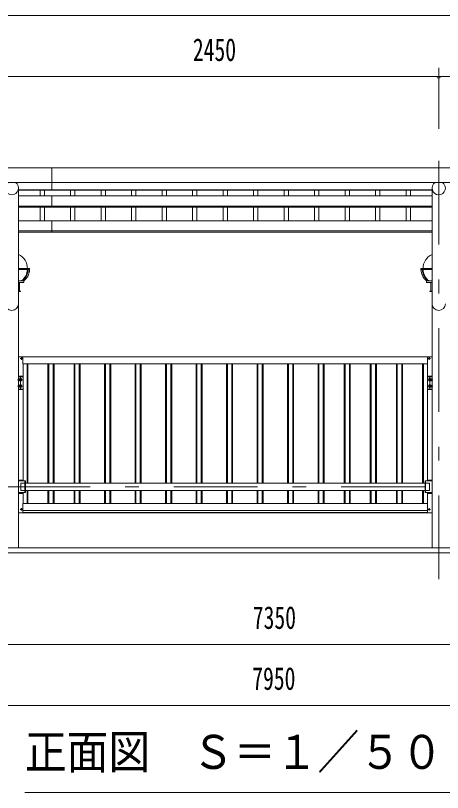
# Model space of a CAD drawing. Units: millimetres, scale not verified, with parts at other scales. Extents: x -23102 to 23102, y -10142 to 10142.
# Drawn here: x -989 to 1461, y 462 to 4922 of the extents above; entities that cross this region are included whole.
import ezdxf
from ezdxf.enums import TextEntityAlignment as Align

# ---------------------------------------------------------------- set-up
doc = ezdxf.new("R2010")
doc.units = ezdxf.units.MM
doc.header["$LTSCALE"] = 40
doc.linetypes.add('USER3', pattern=[24, 12, -5, 2, -5])
for name, color, linetype, lineweight in [('0-0_0', 7, 'Continuous', 18), ('0-2_1-0BOLD', 7, 'Continuous', 18), ('0-3_1-2CENTER', 3, 'USER3', 18), ('0-4_1-4THIN', 4, 'Continuous', 18), ('0-5_1-5DIM', 3, 'Continuous', 18)]:
    doc.layers.add(name, color=color, linetype=linetype, lineweight=lineweight)
doc.styles.add('ＭＳ ゴシック', font='')
doc.styles.get('ＭＳ ゴシック').set_extended_font_data('MS Gothic')

msp = doc.modelspace()

# ---------------------------------------------------------------- linework, layer by layer
at = {"layer": '0-0_0'}
for p, q in [((-907.95, 3469.47), (-972.3, 3469.47)), ((-907.95, 3463.47), (-972.3, 3463.47)), ((-907.95, 3463.47), (-907.95, 3469.47)), ((1401.4, 3469.47), (1337.05, 3469.47)), ((1337.05, 3463.47), (1337.05, 3469.47)), ((1401.4, 3463.47), (1337.05, 3463.47)), ((-972.3, 3399.47), (-940.45, 3399.47)), ((-940.45, 3389.47), (-940.45, 3399.47)), ((-972.3, 3389.47), (-940.45, 3389.47)), ((-965.45, 3339.47), (-965.45, 3389.47)), ((1369.55, 3389.47), (1401.4, 3389.47)), ((1394.55, 3339.47), (1394.55, 3389.47)), ((-972.3, 3339.47), (-965.45, 3339.47)), ((1394.55, 3339.47), (1401.4, 3339.47))]:
    msp.add_line(p, q, dxfattribs=at)
msp.add_lwpolyline([(1369.55, 3389.47), (1369.55, 3399.47), (1401.4, 3399.47)], dxfattribs=at)
for centre, start, end in [((-1010.45, 3469.47), 0, 64.91913), ((1439.55, 3469.47), 115.07964, 180), ((-1010.45, 3469.47), 308.94244, 356.17745), ((1439.55, 3469.47), 183.82255, 231.05756)]:
    msp.add_arc(centre, 90, start, end, dxfattribs=at)
for centre, major_axis, start_param, end_param in [((-1018.45, 3469.47), (-102.47, 6.5), 2.3796996, 3.146893), ((-1010.45, 3469.47), (-102.47, 6.5), 2.3796996, 3.146893), ((1439.55, 3469.47), (102.47, 6.5), 3.1362923, 3.9034857), ((1447.55, 3469.47), (102.47, 6.5), 3.1362923, 3.9034857)]:
    msp.add_ellipse(centre, major_axis=major_axis, ratio=0.92312, start_param=start_param, end_param=end_param, dxfattribs=at)
at = {"layer": '0-2_1-0BOLD'}
for p, q in [((-3343.45, 4047.36), (4472.55, 4047.36)), ((-780.45, 3918.97), (-780.45, 4047.36)), ((4472.55, 3963.71), (-3343.45, 3963.71)), ((-972.3, 1867.17), (-972.3, 3931.74)), ((1401.4, 3931.74), (1401.4, 1867.17)), ((-972.3, 3922.52), (1401.4, 3922.52)), ((1401.4, 3918.97), (-972.3, 3918.97)), ((-972.3, 3886.76), (1401.4, 3886.76)), ((-780.45, 3822.03), (-780.45, 3886.76)), ((1401.4, 3827.93), (-972.3, 3827.93)), ((-972.3, 3822.03), (1401.4, 3822.03)), ((1401.4, 3744.31), (-972.3, 3744.31)), ((-780.45, 3678.33), (-780.45, 3744.31)), ((-972.3, 3686.67), (1401.4, 3686.67)), ((1401.4, 3678.33), (-972.3, 3678.33)), ((-960.45, 3337.17), (-972.3, 3337.17)), ((-972.3, 2963.17), (1401.41, 2963.17)), ((-956.12, 2953.38), (-956.71, 2953.99)), ((-956.12, 2952.96), (-956.71, 2952.35)), ((-955.66, 2953.84), (-956.27, 2954.43)), ((-955.66, 2952.51), (-956.27, 2951.92)), ((-955.25, 2953.84), (-954.64, 2954.43)), ((-955.25, 2952.51), (-954.64, 2951.92)), ((-954.79, 2953.38), (-954.2, 2953.99)), ((-954.79, 2952.96), (-954.2, 2952.35)), ((-947.05, 2923.17), (-947.05, 2963.17)), ((1376.16, 2923.17), (1376.16, 2963.17)), ((1383.9, 2953.38), (1383.31, 2953.99)), ((1383.9, 2952.96), (1383.31, 2952.35)), ((1384.35, 2953.84), (1383.74, 2954.43)), ((1384.35, 2952.51), (1383.74, 2951.92)), ((1384.77, 2953.84), (1385.38, 2954.43)), ((1384.77, 2952.51), (1385.38, 2951.92)), ((1385.23, 2953.38), (1385.82, 2953.99)), ((1385.23, 2952.96), (1385.82, 2952.35)), ((-947.05, 2923.17), (1376.16, 2923.17)), ((-945.45, 2923.17), (-945.45, 2250.17)), ((1374.56, 2923.17), (1374.56, 2250.17)), ((-972.3, 2851.17), (-945.45, 2851.17)), ((-972.3, 2848.87), (-945.45, 2848.87)), ((-960.45, 2838.68), (-966.95, 2834.92)), ((-966.95, 2834.92), (-966.95, 2827.42)), ((-953.95, 2834.92), (-960.45, 2838.68)), ((1401.41, 2851.17), (1374.56, 2851.17)), ((1401.41, 2848.87), (1374.56, 2848.87)), ((1383.06, 2834.92), (1389.56, 2838.68)), ((1389.56, 2838.68), (1396.06, 2834.92)), ((1396.06, 2834.92), (1396.06, 2827.42)), ((-972.3, 2777.47), (-945.45, 2777.47)), ((-972.3, 2775.17), (-945.45, 2775.17)), ((-960.45, 2802.68), (-966.95, 2798.92)), ((-966.95, 2798.92), (-966.95, 2791.42)), ((-953.95, 2798.92), (-960.45, 2802.68)), ((1401.41, 2777.47), (1374.56, 2777.47)), ((1401.41, 2775.17), (1374.56, 2775.17)), ((1383.06, 2798.92), (1389.56, 2802.68)), ((1389.56, 2802.68), (1396.06, 2798.92)), ((1396.06, 2798.92), (1396.06, 2791.42)), ((-972.3, 2255.17), (-945.45, 2255.17)), ((-972.3, 2252.87), (-945.45, 2252.87)), ((-957.94, 2195.82), (-957.94, 2238.52)), ((-957.94, 2238.52), (-935.49, 2238.52)), ((-935.49, 2184.17), (-935.49, 2250.17)), ((1361.4, 2238.52), (-932.29, 2238.52)), ((1364.6, 2184.17), (1364.6, 2250.17)), ((1387.05, 2238.52), (1364.6, 2238.52)), ((1401.4, 2255.17), (1374.55, 2255.17)), ((1401.4, 2252.87), (1374.55, 2252.87)), ((1387.05, 2195.82), (1387.05, 2238.52)), ((-935.49, 2195.82), (-957.94, 2195.82)), ((-932.29, 2195.82), (1361.4, 2195.82)), ((1364.6, 2195.82), (1387.05, 2195.82)), ((-972.3, 2181.47), (-945.45, 2181.47)), ((-972.3, 2179.17), (-945.45, 2179.17)), ((-945.45, 2184.17), (-945.45, 2120.57)), ((1401.4, 2181.47), (1374.55, 2181.47)), ((1401.4, 2179.17), (1374.55, 2179.17)), ((1374.56, 2184.17), (1374.56, 2120.57)), ((1376.16, 2120.57), (-947.05, 2120.57)), ((-947.05, 2120.57), (-947.05, 2067.17)), ((1376.16, 2120.57), (1376.16, 2067.17)), ((-972.3, 2067.17), (1401.41, 2067.17)), ((-956.12, 2087.38), (-956.71, 2087.99)), ((-956.12, 2086.96), (-956.71, 2086.35)), ((-955.66, 2087.84), (-956.27, 2088.43)), ((-955.66, 2086.51), (-956.27, 2085.92)), ((-955.25, 2087.84), (-954.64, 2088.43)), ((-955.25, 2086.51), (-954.64, 2085.92)), ((-954.79, 2087.38), (-954.2, 2087.99)), ((-954.79, 2086.96), (-954.2, 2086.35)), ((-947.05, 2080.57), (1376.16, 2080.57)), ((-947.05, 2068.77), (1376.16, 2068.77)), ((1383.9, 2087.38), (1383.31, 2087.99)), ((1383.9, 2086.96), (1383.31, 2086.35)), ((1384.35, 2087.84), (1383.74, 2088.43)), ((1384.35, 2086.51), (1383.74, 2085.92)), ((1384.77, 2087.84), (1385.38, 2088.43)), ((1384.77, 2086.51), (1385.38, 2085.92)), ((1385.23, 2087.38), (1385.82, 2087.99)), ((1385.23, 2086.96), (1385.82, 2086.35)), ((-3560.44, 1837.17), (4689.55, 1837.17)), ((4539.55, 1867.17), (-3410.45, 1867.17))]:
    msp.add_line(p, q, dxfattribs=at)
for points in [[(-972.3, 3339.47), (-960.45, 3339.47), (-960.45, 3337.17)], [(1401.4, 3337.17), (1389.55, 3337.17), (1389.55, 3339.47), (1401.4, 3339.47)], [(-953.95, 2834.92), (-953.95, 2827.42), (-960.45, 2823.67), (-966.95, 2827.42)], [(1383.06, 2834.92), (1383.06, 2827.42), (1389.56, 2823.67), (1396.06, 2827.42)], [(-953.95, 2798.92), (-953.95, 2791.42), (-960.45, 2787.67), (-966.95, 2791.42)], [(1383.06, 2798.92), (1383.06, 2791.42), (1389.56, 2787.67), (1396.06, 2791.42)], [(-972.29, 2250.17), (-932.29, 2250.17), (-932.29, 2184.17), (-972.29, 2184.17)], [(1401.4, 2250.17), (1361.4, 2250.17), (1361.4, 2184.17), (1401.4, 2184.17)]]:
    msp.add_lwpolyline(points, dxfattribs=at)
for centre, radius in [((-955.45, 2953.17), 3.54), ((1384.56, 2953.17), 3.54), ((-960.45, 2831.17), 8.5), ((-960.45, 2831.17), 6.3), ((1389.56, 2831.17), 8.5), ((1389.56, 2831.17), 6.3), ((-960.45, 2795.17), 8.5), ((-960.45, 2795.17), 6.3), ((1389.56, 2795.17), 8.5), ((1389.56, 2795.17), 6.3), ((-955.45, 2087.17), 3.54), ((1384.56, 2087.17), 3.54)]:
    msp.add_circle(centre, radius, dxfattribs=at)
for centre, radius, start, end in [((-1010.45, 3931.74), 38.15, 123.05154, 56.94846), ((1439.55, 3931.74), 38.15, 123.05154, 56.94846), ((-1010.45, 3267.17), 38.15, 180, 0), ((1439.55, 3267.17), 38.15, 180, 0), ((-955.45, 2953.17), 1.5, 123.11206, 146.88794), ((-955.45, 2953.17), 1.5, 213.11206, 236.88794), ((-956.34, 2953.17), 0.3, 315.99959, 44.00041), ((-955.45, 2954.05), 0.3, 225.99959, 314.00041), ((-955.45, 2952.29), 0.3, 45.99959, 134.00041), ((-954.57, 2953.17), 0.3, 135.99959, 224.00041), ((-955.45, 2953.17), 1.5, 33.11206, 56.88794), ((-955.45, 2953.17), 1.5, 303.11206, 326.88794), ((1384.56, 2953.17), 1.5, 123.11206, 146.88794), ((1384.56, 2953.17), 1.5, 213.11206, 236.88794), ((1383.68, 2953.17), 0.3, 315.99959, 44.00041), ((1384.56, 2954.05), 0.3, 225.99959, 314.00041), ((1384.56, 2952.29), 0.3, 45.99959, 134.00041), ((1385.45, 2953.17), 0.3, 135.99959, 224.00041), ((1384.56, 2953.17), 1.5, 33.11206, 56.88794), ((1384.56, 2953.17), 1.5, 303.11206, 326.88794), ((-955.45, 2087.17), 1.5, 123.11206, 146.88794), ((-955.45, 2087.17), 1.5, 213.11206, 236.88794), ((-956.34, 2087.17), 0.3, 315.99959, 44.00041), ((-955.45, 2088.05), 0.3, 225.99959, 314.00041), ((-955.45, 2086.29), 0.3, 45.99959, 134.00041), ((-954.57, 2087.17), 0.3, 135.99959, 224.00041), ((-955.45, 2087.17), 1.5, 33.11206, 56.88794), ((-955.45, 2087.17), 1.5, 303.11206, 326.88794), ((1384.56, 2087.17), 1.5, 123.11206, 146.88794), ((1384.56, 2087.17), 1.5, 213.11206, 236.88794), ((1383.68, 2087.17), 0.3, 315.99959, 44.00041), ((1384.56, 2088.05), 0.3, 225.99959, 314.00041), ((1384.56, 2086.29), 0.3, 45.99959, 134.00041), ((1385.45, 2087.17), 0.3, 135.99959, 224.00041), ((1384.56, 2087.17), 1.5, 33.11206, 56.88794), ((1384.56, 2087.17), 1.5, 303.11206, 326.88794)]:
    msp.add_arc(centre, radius, start, end, dxfattribs=at)
at = {"layer": '0-3_1-2CENTER'}
for p, q in [((1439.55, 1687.17), (1439.55, 4197.37)), ((-948.37, 2953.17), (-962.53, 2953.17)), ((-955.45, 2960.25), (-955.45, 2946.09)), ((1377.48, 2953.17), (1391.64, 2953.17)), ((1384.56, 2960.25), (1384.56, 2946.09)), ((-977.45, 2831.17), (-943.45, 2831.17)), ((-960.45, 2848.17), (-960.45, 2814.17)), ((-960.45, 2812.17), (-960.45, 2778.17)), ((1406.56, 2831.17), (1372.56, 2831.17)), ((1389.56, 2848.17), (1389.56, 2814.17)), ((1389.56, 2812.17), (1389.56, 2778.17)), ((-977.45, 2795.17), (-943.45, 2795.17)), ((1406.56, 2795.17), (1372.56, 2795.17)), ((4239.55, 2217.17), (-3110.45, 2217.17)), ((-948.37, 2087.17), (-962.53, 2087.17)), ((-955.45, 2094.25), (-955.45, 2080.09)), ((1377.48, 2087.17), (1391.64, 2087.17)), ((1384.56, 2094.25), (1384.56, 2080.09))]:
    msp.add_line(p, q, dxfattribs=at)
at = {"layer": '0-4_1-4THIN'}
for p, q in [((-847.95, 3886.76), (-847.95, 3918.97)), ((-847.95, 3918.97), (-847.95, 3886.76)), ((-822.95, 3918.97), (-822.95, 3886.76)), ((-822.95, 3886.76), (-822.95, 3918.97)), ((-672.95, 3918.97), (-672.95, 3886.76)), ((-647.95, 3886.76), (-647.95, 3918.97)), ((-497.95, 3886.76), (-497.95, 3918.97)), ((-472.95, 3918.97), (-472.95, 3886.76)), ((-322.95, 3918.97), (-322.95, 3886.76)), ((-297.95, 3886.76), (-297.95, 3918.97)), ((-147.95, 3886.76), (-147.95, 3918.97)), ((-122.95, 3918.97), (-122.95, 3886.76)), ((27.05, 3918.97), (27.05, 3886.76)), ((52.05, 3886.76), (52.05, 3918.97)), ((202.05, 3886.76), (202.05, 3918.97)), ((227.05, 3918.97), (227.05, 3886.76)), ((377.05, 3918.97), (377.05, 3886.76)), ((402.05, 3886.76), (402.05, 3918.97)), ((552.05, 3886.76), (552.05, 3918.97)), ((577.05, 3918.97), (577.05, 3886.76)), ((727.05, 3918.97), (727.05, 3886.76)), ((752.05, 3886.76), (752.05, 3918.97)), ((902.05, 3886.76), (902.05, 3918.97)), ((927.05, 3918.97), (927.05, 3886.76)), ((1077.05, 3918.97), (1077.05, 3886.76)), ((1102.05, 3886.76), (1102.05, 3918.97)), ((1252.05, 3886.76), (1252.05, 3918.97)), ((1277.05, 3918.97), (1277.05, 3886.76)), ((-847.95, 3744.31), (-847.95, 3822.03)), ((-847.95, 3822.03), (-847.95, 3744.31)), ((-822.95, 3822.03), (-822.95, 3744.31)), ((-822.95, 3744.31), (-822.95, 3822.03)), ((-672.95, 3822.03), (-672.95, 3744.31)), ((-647.95, 3744.31), (-647.95, 3822.03)), ((-497.95, 3744.31), (-497.95, 3822.03)), ((-472.95, 3822.03), (-472.95, 3744.31)), ((-322.95, 3822.03), (-322.95, 3744.31)), ((-297.95, 3744.31), (-297.95, 3822.03)), ((-147.95, 3744.31), (-147.95, 3822.03)), ((-122.95, 3822.03), (-122.95, 3744.31)), ((27.05, 3822.03), (27.05, 3744.31)), ((52.05, 3744.31), (52.05, 3822.03)), ((202.05, 3744.31), (202.05, 3822.03)), ((227.05, 3822.03), (227.05, 3744.31)), ((377.05, 3822.03), (377.05, 3744.31)), ((402.05, 3744.31), (402.05, 3822.03)), ((552.05, 3744.31), (552.05, 3822.03)), ((577.05, 3822.03), (577.05, 3744.31)), ((727.05, 3822.03), (727.05, 3744.31)), ((752.05, 3744.31), (752.05, 3822.03)), ((902.05, 3744.31), (902.05, 3822.03)), ((927.05, 3822.03), (927.05, 3744.31)), ((1077.05, 3822.03), (1077.05, 3744.31)), ((1102.05, 3744.31), (1102.05, 3822.03)), ((1252.05, 3744.31), (1252.05, 3822.03)), ((1277.05, 3822.03), (1277.05, 3744.31)), ((-922.95, 2923.17), (-922.95, 2238.52)), ((-922.95, 2923.17), (-922.95, 2238.52)), ((-917.95, 2923.17), (-917.95, 2238.52)), ((-917.95, 2923.17), (-917.95, 2238.52)), ((-802.95, 2923.17), (-802.95, 2238.52)), ((-802.94, 2923.17), (-802.94, 2238.52)), ((-797.95, 2923.17), (-797.95, 2238.52)), ((-797.94, 2923.17), (-797.94, 2238.52)), ((-772.95, 2923.17), (-772.95, 2238.52)), ((-772.94, 2923.17), (-772.94, 2238.52)), ((-767.95, 2923.17), (-767.95, 2238.52)), ((-767.94, 2923.17), (-767.94, 2238.52)), ((-652.94, 2923.17), (-652.94, 2238.52)), ((-647.94, 2923.17), (-647.94, 2238.52)), ((-622.94, 2923.17), (-622.94, 2238.52)), ((-617.94, 2923.17), (-617.94, 2238.52)), ((-477.94, 2923.17), (-477.94, 2238.52)), ((-472.94, 2923.17), (-472.94, 2238.52)), ((-447.94, 2923.17), (-447.94, 2238.52)), ((-442.94, 2923.17), (-442.94, 2238.52)), ((-302.94, 2923.17), (-302.94, 2238.52)), ((-297.94, 2923.17), (-297.94, 2238.52)), ((-272.94, 2923.17), (-272.94, 2238.52)), ((-267.94, 2923.17), (-267.94, 2238.52)), ((-127.94, 2923.17), (-127.94, 2238.52)), ((-122.94, 2923.17), (-122.94, 2238.52)), ((-97.94, 2923.17), (-97.94, 2238.52)), ((-92.94, 2923.17), (-92.94, 2238.52)), ((47.06, 2923.17), (47.06, 2238.52)), ((52.06, 2923.17), (52.06, 2238.52)), ((77.06, 2923.17), (77.06, 2238.52)), ((82.06, 2923.17), (82.06, 2238.52)), ((222.06, 2923.17), (222.06, 2238.52)), ((227.06, 2923.17), (227.06, 2238.52)), ((252.06, 2923.17), (252.06, 2238.52)), ((257.06, 2923.17), (257.06, 2238.52)), ((397.06, 2923.17), (397.06, 2238.52)), ((402.06, 2923.17), (402.06, 2238.52)), ((427.06, 2923.17), (427.06, 2238.52)), ((432.06, 2923.17), (432.06, 2238.52)), ((572.06, 2923.17), (572.06, 2238.52)), ((577.06, 2923.17), (577.06, 2238.52)), ((602.06, 2923.17), (602.06, 2238.52)), ((607.06, 2923.17), (607.06, 2238.52)), ((747.06, 2923.17), (747.06, 2238.52)), ((752.06, 2923.17), (752.06, 2238.52)), ((777.06, 2923.17), (777.06, 2238.52)), ((782.06, 2923.17), (782.06, 2238.52)), ((897.06, 2923.17), (897.06, 2238.52)), ((902.06, 2923.17), (902.06, 2238.52)), ((927.06, 2923.17), (927.06, 2238.52)), ((932.06, 2923.17), (932.06, 2238.52)), ((1047.06, 2923.17), (1047.06, 2238.52)), ((1052.06, 2923.17), (1052.06, 2238.52)), ((1077.06, 2923.17), (1077.06, 2238.52)), ((1082.06, 2923.17), (1082.06, 2238.52)), ((1197.06, 2923.17), (1197.06, 2238.52)), ((1202.06, 2923.17), (1202.06, 2238.52)), ((1227.06, 2923.17), (1227.06, 2238.52)), ((1232.06, 2923.17), (1232.06, 2238.52)), ((1347.06, 2923.17), (1347.06, 2238.52)), ((1347.06, 2923.17), (1347.06, 2238.52)), ((1352.06, 2923.17), (1352.06, 2238.52)), ((1352.06, 2923.17), (1352.06, 2238.52)), ((-922.95, 2195.82), (-922.95, 2120.57)), ((-922.95, 2195.82), (-922.95, 2120.57)), ((-917.95, 2195.82), (-917.95, 2120.57)), ((-917.95, 2195.82), (-917.95, 2120.57)), ((-802.95, 2195.82), (-802.95, 2120.57)), ((-802.94, 2195.82), (-802.94, 2120.57)), ((-797.95, 2195.82), (-797.95, 2120.57)), ((-797.94, 2195.82), (-797.94, 2120.57)), ((-772.95, 2195.82), (-772.95, 2120.57)), ((-772.94, 2195.82), (-772.94, 2120.57)), ((-767.95, 2195.82), (-767.95, 2120.57)), ((-767.94, 2195.82), (-767.94, 2120.57)), ((-652.94, 2195.82), (-652.94, 2120.57)), ((-647.94, 2195.82), (-647.94, 2120.57)), ((-622.94, 2195.82), (-622.94, 2120.57)), ((-617.94, 2195.82), (-617.94, 2120.57)), ((-477.94, 2195.82), (-477.94, 2120.57)), ((-472.94, 2195.82), (-472.94, 2120.57)), ((-447.94, 2195.82), (-447.94, 2120.57)), ((-442.94, 2195.82), (-442.94, 2120.57)), ((-302.94, 2195.82), (-302.94, 2120.57)), ((-297.94, 2195.82), (-297.94, 2120.57)), ((-272.94, 2195.82), (-272.94, 2120.57)), ((-267.94, 2195.82), (-267.94, 2120.57)), ((-127.94, 2195.82), (-127.94, 2120.57)), ((-122.94, 2195.82), (-122.94, 2120.57)), ((-97.94, 2195.82), (-97.94, 2120.57)), ((-92.94, 2195.82), (-92.94, 2120.57)), ((47.06, 2195.82), (47.06, 2120.57)), ((52.06, 2195.82), (52.06, 2120.57)), ((77.06, 2195.82), (77.06, 2120.57)), ((82.06, 2195.82), (82.06, 2120.57)), ((222.06, 2195.82), (222.06, 2120.57)), ((227.06, 2195.82), (227.06, 2120.57)), ((252.06, 2195.82), (252.06, 2120.57)), ((257.06, 2195.82), (257.06, 2120.57)), ((397.06, 2195.82), (397.06, 2120.57)), ((402.06, 2195.82), (402.06, 2120.57)), ((427.06, 2195.82), (427.06, 2120.57)), ((432.06, 2195.82), (432.06, 2120.57)), ((572.06, 2195.82), (572.06, 2120.57)), ((577.06, 2195.82), (577.06, 2120.57)), ((602.06, 2195.82), (602.06, 2120.57)), ((607.06, 2195.82), (607.06, 2120.57)), ((747.06, 2195.82), (747.06, 2120.57)), ((752.06, 2195.82), (752.06, 2120.57)), ((777.06, 2195.82), (777.06, 2120.57)), ((782.06, 2195.82), (782.06, 2120.57)), ((897.06, 2195.82), (897.06, 2120.57)), ((902.06, 2195.82), (902.06, 2120.57)), ((927.06, 2195.82), (927.06, 2120.57)), ((932.06, 2195.82), (932.06, 2120.57)), ((1047.06, 2195.82), (1047.06, 2120.57)), ((1052.06, 2195.82), (1052.06, 2120.57)), ((1077.06, 2195.82), (1077.06, 2120.57)), ((1082.06, 2195.82), (1082.06, 2120.57)), ((1197.06, 2195.82), (1197.06, 2120.57)), ((1202.06, 2195.82), (1202.06, 2120.57)), ((1227.06, 2195.82), (1227.06, 2120.57)), ((1232.06, 2195.82), (1232.06, 2120.57)), ((1347.06, 2195.82), (1347.06, 2120.57)), ((1347.06, 2195.82), (1347.06, 2120.57)), ((1352.06, 2195.82), (1352.06, 2120.57)), ((1352.06, 2195.82), (1352.06, 2120.57))]:
    msp.add_line(p, q, dxfattribs=at)
at = {"layer": '0-5_1-5DIM'}
for p, q in [((4472.56, 4922.17), (-3343.44, 4922.17)), ((4472.56, 4922.17), (-3343.44, 4922.17)), ((1439.55, 4272.17), (1439.55, 4622.18)), ((-3735.94, 4572.18), (4865.06, 4572.18)), ((-1010.45, 4572.18), (1439.55, 4572.18)), ((1449.55, 4572.17), (1429.55, 4572.17)), ((1439.55, 4572.18), (4239.55, 4572.18)), ((4932.06, 1312.17), (-3802.95, 1312.17)), ((-3110.45, 1312.17), (4239.55, 1312.17)), ((-3410.45, 962.17), (4539.56, 962.17)), ((-3410.45, 962.17), (4539.56, 962.17)), ((-935.44, 462.17), (2064.56, 462.17))]:
    msp.add_line(p, q, dxfattribs=at)
msp.add_arc((1439.55, 4572.17), 10, 180, 0, dxfattribs=at)

# ---------------------------------------------------------------- texts
at = {"layer": '0-5_1-5DIM', "color": 7, "style": 'ＭＳ ゴシック'}
for s, height, width, p in [('2450', 130.2, 0.7, (28.55, 4622.17)), ('7350', 130.2, 0.7, (372.64, 1362.17)), ('7950', 130.2, 0.7, (369.22, 1012.17)), ('正面図\u3000Ｓ＝１／５０', 195.4, 0.9, (-935.45, 538.81))]:
    msp.add_text(s, height=height, dxfattribs=dict(at, width=width)).set_placement(p, align=Align.BOTTOM_LEFT)

doc.saveas('drawing.dxf')
